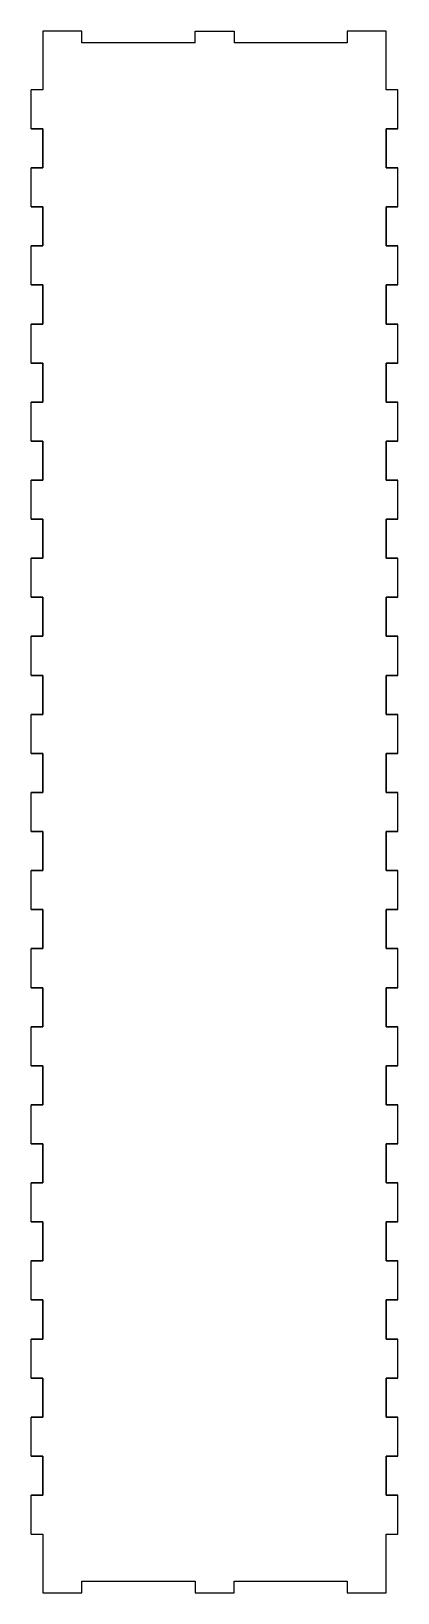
# Model space of a CAD drawing. Header units: millimetres. Extents: x -3 to 91, y -3 to 397.
import ezdxf

# ---------------------------------------------------------------- set-up
doc = ezdxf.new("R2010")
doc.units = ezdxf.units.MM
doc.layers.add('LinearPattern004', color=7, linetype='CONTINUOUS')

msp = doc.modelspace()

# ---------------------------------------------------------------- linework, layer by layer
at = {"layer": 'LinearPattern004'}
for p, q in [((0, 397), (0, 382)), ((10, 397), (0, 397)), ((0, 397, 3), (0, 382, 3)), ((10, 397, 3), (0, 397, 3)), ((0, 397), (0, 397, 3)), ((0, 397), (0, 382)), ((0, 397, 3), (0, 382, 3)), ((0, 397), (0, 397, 3)), ((10, 397), (0, 397)), ((10, 397, 3), (0, 397, 3)), ((10, 394), (10, 397)), ((10, 394, 3), (10, 397, 3)), ((10, 397), (10, 397, 3)), ((10, 397), (10, 397, 3)), ((10, 394), (10, 397)), ((10, 394, 3), (10, 397, 3)), ((39, 394), (39, 397)), ((39, 397), (49, 397)), ((39, 394, 3), (39, 397, 3)), ((39, 397, 3), (49, 397, 3)), ((39, 397), (39, 397, 3)), ((39, 394), (39, 397)), ((39, 394, 3), (39, 397, 3)), ((39, 397), (39, 397, 3)), ((39, 397), (49, 397)), ((39, 397, 3), (49, 397, 3)), ((49, 397), (49, 394)), ((49, 397, 3), (49, 394, 3)), ((49, 397), (49, 397, 3)), ((49, 397), (49, 397, 3)), ((49, 397), (49, 394)), ((49, 397, 3), (49, 394, 3)), ((78, 397), (78, 394)), ((88, 397), (78, 397)), ((78, 397, 3), (78, 394, 3)), ((88, 397, 3), (78, 397, 3)), ((78, 397), (78, 397, 3)), ((78, 397), (78, 394)), ((78, 397, 3), (78, 394, 3)), ((78, 397), (78, 397, 3)), ((88, 397), (78, 397)), ((88, 397, 3), (78, 397, 3)), ((88, 382), (88, 397)), ((88, 382, 3), (88, 397, 3)), ((88, 397), (88, 397, 3)), ((88, 397), (88, 397, 3)), ((88, 382), (88, 397)), ((88, 382, 3), (88, 397, 3)), ((39, 394), (10, 394)), ((39, 394, 3), (10, 394, 3)), ((10, 394), (10, 394, 3)), ((10, 394), (10, 394, 3)), ((39, 394), (10, 394)), ((39, 394, 3), (10, 394, 3)), ((39, 394), (39, 394, 3)), ((39, 394), (39, 394, 3)), ((78, 394), (49, 394)), ((78, 394, 3), (49, 394, 3)), ((49, 394), (49, 394, 3)), ((49, 394), (49, 394, 3)), ((78, 394), (49, 394)), ((78, 394, 3), (49, 394, 3)), ((78, 394), (78, 394, 3)), ((78, 394), (78, 394, 3)), ((-3, 372), (-3, 382)), ((0, 382), (-3, 382)), ((-3, 372, 3), (-3, 382, 3)), ((0, 382, 3), (-3, 382, 3)), ((-3, 372), (-3, 382)), ((-3, 382), (-3, 382, 3)), ((-3, 372, 3), (-3, 382, 3)), ((-3, 382), (-3, 382, 3)), ((0, 382), (-3, 382)), ((0, 382, 3), (-3, 382, 3)), ((0, 382), (0, 382, 3)), ((0, 382), (0, 382, 3)), ((91, 382), (88, 382)), ((91, 382, 3), (88, 382, 3)), ((88, 382), (88, 382, 3)), ((88, 382), (88, 382, 3)), ((91, 382), (88, 382)), ((91, 382, 3), (88, 382, 3)), ((91, 372), (91, 382)), ((91, 372, 3), (91, 382, 3)), ((91, 382), (91, 382, 3)), ((91, 372), (91, 382)), ((91, 382), (91, 382, 3)), ((91, 372, 3), (91, 382, 3)), ((0, 372), (-3, 372)), ((-3, 372, 3), (0, 372, 3)), ((-3, 372, 3), (0, 372, 3)), ((0, 372), (-3, 372)), ((-3, 372, 3), (-3, 372)), ((-3, 372, 3), (-3, 372)), ((0, 362), (0, 372)), ((0, 372, 3), (0, 362, 3)), ((0, 372, 3), (0, 362, 3)), ((0, 362), (0, 372)), ((0, 372, 3), (0, 372)), ((0, 372, 3), (0, 372)), ((88, 372), (91, 372)), ((88, 362), (88, 372)), ((91, 372, 3), (88, 372, 3)), ((88, 372, 3), (88, 362, 3)), ((91, 372, 3), (88, 372, 3)), ((88, 372, 3), (88, 372)), ((88, 372), (91, 372)), ((88, 372, 3), (88, 362, 3)), ((88, 362), (88, 372)), ((88, 372, 3), (88, 372)), ((91, 372, 3), (91, 372)), ((91, 372, 3), (91, 372)), ((-3, 352), (-3, 362)), ((-3, 362), (0, 362)), ((-3, 352, 3), (-3, 362, 3)), ((0, 362, 3), (-3, 362, 3)), ((-3, 352), (-3, 362)), ((-3, 362, 3), (-3, 362)), ((-3, 352, 3), (-3, 362, 3)), ((0, 362, 3), (-3, 362, 3)), ((-3, 362, 3), (-3, 362)), ((-3, 362), (0, 362)), ((0, 362, 3), (0, 362)), ((0, 362, 3), (0, 362)), ((91, 362), (88, 362)), ((88, 362, 3), (91, 362, 3)), ((88, 362, 3), (88, 362)), ((88, 362, 3), (91, 362, 3)), ((91, 362), (88, 362)), ((88, 362, 3), (88, 362)), ((91, 352), (91, 362)), ((91, 352, 3), (91, 362, 3)), ((91, 362, 3), (91, 362)), ((91, 352), (91, 362)), ((91, 362, 3), (91, 362)), ((91, 352, 3), (91, 362, 3)), ((0, 352), (-3, 352)), ((-3, 352, 3), (0, 352, 3)), ((-3, 352, 3), (0, 352, 3)), ((0, 352), (-3, 352)), ((-3, 352, 3), (-3, 352)), ((-3, 352, 3), (-3, 352)), ((0, 342), (0, 352)), ((0, 352, 3), (0, 342, 3)), ((0, 352, 3), (0, 342, 3)), ((0, 342), (0, 352)), ((0, 352, 3), (0, 352)), ((0, 352, 3), (0, 352)), ((88, 352), (91, 352)), ((88, 342), (88, 352)), ((91, 352, 3), (88, 352, 3)), ((88, 352, 3), (88, 342, 3)), ((91, 352, 3), (88, 352, 3)), ((88, 352, 3), (88, 352)), ((88, 352), (91, 352)), ((88, 352, 3), (88, 342, 3)), ((88, 342), (88, 352)), ((88, 352, 3), (88, 352)), ((91, 352, 3), (91, 352)), ((91, 352, 3), (91, 352)), ((-3, 332), (-3, 342)), ((-3, 342), (0, 342)), ((-3, 332, 3), (-3, 342, 3)), ((0, 342, 3), (-3, 342, 3)), ((-3, 332), (-3, 342)), ((-3, 342, 3), (-3, 342)), ((-3, 332, 3), (-3, 342, 3)), ((0, 342, 3), (-3, 342, 3)), ((-3, 342, 3), (-3, 342)), ((-3, 342), (0, 342)), ((0, 342, 3), (0, 342)), ((0, 342, 3), (0, 342)), ((91, 342), (88, 342)), ((88, 342, 3), (91, 342, 3)), ((88, 342, 3), (88, 342)), ((88, 342, 3), (91, 342, 3)), ((91, 342), (88, 342)), ((88, 342, 3), (88, 342)), ((91, 332), (91, 342)), ((91, 332, 3), (91, 342, 3)), ((91, 342, 3), (91, 342)), ((91, 332), (91, 342)), ((91, 342, 3), (91, 342)), ((91, 332, 3), (91, 342, 3)), ((0, 332), (-3, 332)), ((-3, 332, 3), (0, 332, 3)), ((-3, 332, 3), (0, 332, 3)), ((0, 332), (-3, 332)), ((-3, 332, 3), (-3, 332)), ((-3, 332, 3), (-3, 332)), ((0, 322), (0, 332)), ((0, 332, 3), (0, 322, 3)), ((0, 332, 3), (0, 322, 3)), ((0, 322), (0, 332)), ((0, 332, 3), (0, 332)), ((0, 332, 3), (0, 332)), ((88, 332), (91, 332)), ((88, 322), (88, 332)), ((91, 332, 3), (88, 332, 3)), ((88, 332, 3), (88, 322, 3)), ((91, 332, 3), (88, 332, 3)), ((88, 332, 3), (88, 332)), ((88, 332), (91, 332)), ((88, 332, 3), (88, 322, 3)), ((88, 322), (88, 332)), ((88, 332, 3), (88, 332)), ((91, 332, 3), (91, 332)), ((91, 332, 3), (91, 332)), ((-3, 312), (-3, 322)), ((-3, 322), (0, 322)), ((-3, 312, 3), (-3, 322, 3)), ((0, 322, 3), (-3, 322, 3)), ((-3, 312), (-3, 322)), ((-3, 322, 3), (-3, 322)), ((-3, 312, 3), (-3, 322, 3)), ((0, 322, 3), (-3, 322, 3)), ((-3, 322, 3), (-3, 322)), ((-3, 322), (0, 322)), ((0, 322, 3), (0, 322)), ((0, 322, 3), (0, 322)), ((91, 322), (88, 322)), ((88, 322, 3), (91, 322, 3)), ((88, 322, 3), (88, 322)), ((88, 322, 3), (91, 322, 3)), ((91, 322), (88, 322)), ((88, 322, 3), (88, 322)), ((91, 312), (91, 322)), ((91, 312, 3), (91, 322, 3)), ((91, 322, 3), (91, 322)), ((91, 312), (91, 322)), ((91, 322, 3), (91, 322)), ((91, 312, 3), (91, 322, 3)), ((0, 312), (-3, 312)), ((-3, 312, 3), (0, 312, 3)), ((-3, 312, 3), (0, 312, 3)), ((0, 312), (-3, 312)), ((-3, 312, 3), (-3, 312)), ((-3, 312, 3), (-3, 312)), ((0, 302), (0, 312)), ((0, 312, 3), (0, 302, 3)), ((0, 312, 3), (0, 302, 3)), ((0, 302), (0, 312)), ((0, 312, 3), (0, 312)), ((0, 312, 3), (0, 312)), ((88, 312), (91, 312)), ((88, 302), (88, 312)), ((91, 312, 3), (88, 312, 3)), ((88, 312, 3), (88, 302, 3)), ((91, 312, 3), (88, 312, 3)), ((88, 312, 3), (88, 312)), ((88, 312), (91, 312)), ((88, 312, 3), (88, 302, 3)), ((88, 302), (88, 312)), ((88, 312, 3), (88, 312)), ((91, 312, 3), (91, 312)), ((91, 312, 3), (91, 312)), ((-3, 292), (-3, 302)), ((-3, 302), (0, 302)), ((-3, 292, 3), (-3, 302, 3)), ((0, 302, 3), (-3, 302, 3)), ((-3, 292), (-3, 302)), ((-3, 302, 3), (-3, 302)), ((-3, 292, 3), (-3, 302, 3)), ((0, 302, 3), (-3, 302, 3)), ((-3, 302, 3), (-3, 302)), ((-3, 302), (0, 302)), ((0, 302, 3), (0, 302)), ((0, 302, 3), (0, 302)), ((91, 302), (88, 302)), ((88, 302, 3), (91, 302, 3)), ((88, 302, 3), (88, 302)), ((88, 302, 3), (91, 302, 3)), ((91, 302), (88, 302)), ((88, 302, 3), (88, 302)), ((91, 292), (91, 302)), ((91, 292, 3), (91, 302, 3)), ((91, 302, 3), (91, 302)), ((91, 292), (91, 302)), ((91, 302, 3), (91, 302)), ((91, 292, 3), (91, 302, 3)), ((0, 292), (-3, 292)), ((-3, 292, 3), (0, 292, 3)), ((-3, 292, 3), (0, 292, 3)), ((0, 292), (-3, 292)), ((-3, 292, 3), (-3, 292)), ((-3, 292, 3), (-3, 292)), ((0, 282), (0, 292)), ((0, 292, 3), (0, 282, 3)), ((0, 292, 3), (0, 282, 3)), ((0, 282), (0, 292)), ((0, 292, 3), (0, 292)), ((0, 292, 3), (0, 292)), ((88, 292), (91, 292)), ((88, 282), (88, 292)), ((91, 292, 3), (88, 292, 3)), ((88, 292, 3), (88, 282, 3)), ((91, 292, 3), (88, 292, 3)), ((88, 292, 3), (88, 292)), ((88, 292), (91, 292)), ((88, 292, 3), (88, 282, 3)), ((88, 282), (88, 292)), ((88, 292, 3), (88, 292)), ((91, 292, 3), (91, 292)), ((91, 292, 3), (91, 292)), ((-3, 272), (-3, 282)), ((-3, 282), (0, 282)), ((-3, 272, 3), (-3, 282, 3)), ((0, 282, 3), (-3, 282, 3)), ((-3, 272), (-3, 282)), ((-3, 282, 3), (-3, 282)), ((-3, 272, 3), (-3, 282, 3)), ((0, 282, 3), (-3, 282, 3)), ((-3, 282, 3), (-3, 282)), ((-3, 282), (0, 282)), ((0, 282, 3), (0, 282)), ((0, 282, 3), (0, 282)), ((91, 282), (88, 282)), ((88, 282, 3), (91, 282, 3)), ((88, 282, 3), (88, 282)), ((88, 282, 3), (91, 282, 3)), ((91, 282), (88, 282)), ((88, 282, 3), (88, 282)), ((91, 272), (91, 282)), ((91, 272, 3), (91, 282, 3)), ((91, 282, 3), (91, 282)), ((91, 272), (91, 282)), ((91, 282, 3), (91, 282)), ((91, 272, 3), (91, 282, 3)), ((0, 272), (-3, 272)), ((-3, 272, 3), (0, 272, 3)), ((-3, 272, 3), (0, 272, 3)), ((0, 272), (-3, 272)), ((-3, 272, 3), (-3, 272)), ((-3, 272, 3), (-3, 272)), ((0, 262), (0, 272)), ((0, 272, 3), (0, 262, 3)), ((0, 272, 3), (0, 262, 3)), ((0, 262), (0, 272)), ((0, 272, 3), (0, 272)), ((0, 272, 3), (0, 272)), ((88, 272), (91, 272)), ((88, 262), (88, 272)), ((91, 272, 3), (88, 272, 3)), ((88, 272, 3), (88, 262, 3)), ((91, 272, 3), (88, 272, 3)), ((88, 272, 3), (88, 272)), ((88, 272), (91, 272)), ((88, 272, 3), (88, 262, 3)), ((88, 262), (88, 272)), ((88, 272, 3), (88, 272)), ((91, 272, 3), (91, 272)), ((91, 272, 3), (91, 272)), ((-3, 252), (-3, 262)), ((-3, 262), (0, 262)), ((-3, 252, 3), (-3, 262, 3)), ((0, 262, 3), (-3, 262, 3)), ((-3, 252), (-3, 262)), ((-3, 262, 3), (-3, 262)), ((-3, 252, 3), (-3, 262, 3)), ((0, 262, 3), (-3, 262, 3)), ((-3, 262, 3), (-3, 262)), ((-3, 262), (0, 262)), ((0, 262, 3), (0, 262)), ((0, 262, 3), (0, 262)), ((91, 262), (88, 262)), ((88, 262, 3), (91, 262, 3)), ((88, 262, 3), (88, 262)), ((88, 262, 3), (91, 262, 3)), ((91, 262), (88, 262)), ((88, 262, 3), (88, 262)), ((91, 252), (91, 262)), ((91, 252, 3), (91, 262, 3)), ((91, 262, 3), (91, 262)), ((91, 252), (91, 262)), ((91, 262, 3), (91, 262)), ((91, 252, 3), (91, 262, 3)), ((0, 252), (-3, 252)), ((-3, 252, 3), (0, 252, 3)), ((-3, 252, 3), (0, 252, 3)), ((0, 252), (-3, 252)), ((-3, 252, 3), (-3, 252)), ((-3, 252, 3), (-3, 252)), ((0, 242), (0, 252)), ((0, 252, 3), (0, 242, 3)), ((0, 252, 3), (0, 242, 3)), ((0, 242), (0, 252)), ((0, 252, 3), (0, 252)), ((0, 252, 3), (0, 252)), ((88, 252), (91, 252)), ((88, 242), (88, 252)), ((91, 252, 3), (88, 252, 3)), ((88, 252, 3), (88, 242, 3)), ((91, 252, 3), (88, 252, 3)), ((88, 252, 3), (88, 252)), ((88, 252), (91, 252)), ((88, 252, 3), (88, 242, 3)), ((88, 242), (88, 252)), ((88, 252, 3), (88, 252)), ((91, 252, 3), (91, 252)), ((91, 252, 3), (91, 252)), ((-3, 232), (-3, 242)), ((-3, 242), (0, 242)), ((-3, 232, 3), (-3, 242, 3)), ((0, 242, 3), (-3, 242, 3)), ((-3, 232), (-3, 242)), ((-3, 242, 3), (-3, 242)), ((-3, 232, 3), (-3, 242, 3)), ((0, 242, 3), (-3, 242, 3)), ((-3, 242, 3), (-3, 242)), ((-3, 242), (0, 242)), ((0, 242, 3), (0, 242)), ((0, 242, 3), (0, 242)), ((91, 242), (88, 242)), ((88, 242, 3), (91, 242, 3)), ((88, 242, 3), (88, 242)), ((88, 242, 3), (91, 242, 3)), ((91, 242), (88, 242)), ((88, 242, 3), (88, 242)), ((91, 232), (91, 242)), ((91, 232, 3), (91, 242, 3)), ((91, 242, 3), (91, 242)), ((91, 232), (91, 242)), ((91, 242, 3), (91, 242)), ((91, 232, 3), (91, 242, 3)), ((0, 232), (-3, 232)), ((-3, 232, 3), (0, 232, 3)), ((-3, 232, 3), (0, 232, 3)), ((0, 232), (-3, 232)), ((-3, 232, 3), (-3, 232)), ((-3, 232, 3), (-3, 232)), ((0, 222), (0, 232)), ((0, 232, 3), (0, 222, 3)), ((0, 232, 3), (0, 222, 3)), ((0, 222), (0, 232)), ((0, 232, 3), (0, 232)), ((0, 232, 3), (0, 232)), ((88, 232), (91, 232)), ((88, 222), (88, 232)), ((91, 232, 3), (88, 232, 3)), ((88, 232, 3), (88, 222, 3)), ((91, 232, 3), (88, 232, 3)), ((88, 232, 3), (88, 232)), ((88, 232), (91, 232)), ((88, 232, 3), (88, 222, 3)), ((88, 222), (88, 232)), ((88, 232, 3), (88, 232)), ((91, 232, 3), (91, 232)), ((91, 232, 3), (91, 232)), ((-3, 212), (-3, 222)), ((-3, 222), (0, 222)), ((-3, 212, 3), (-3, 222, 3)), ((0, 222, 3), (-3, 222, 3)), ((-3, 212), (-3, 222)), ((-3, 222, 3), (-3, 222)), ((-3, 212, 3), (-3, 222, 3)), ((0, 222, 3), (-3, 222, 3)), ((-3, 222, 3), (-3, 222)), ((-3, 222), (0, 222)), ((0, 222, 3), (0, 222)), ((0, 222, 3), (0, 222)), ((91, 222), (88, 222)), ((88, 222, 3), (91, 222, 3)), ((88, 222, 3), (88, 222)), ((88, 222, 3), (91, 222, 3)), ((91, 222), (88, 222)), ((88, 222, 3), (88, 222)), ((91, 212), (91, 222)), ((91, 212, 3), (91, 222, 3)), ((91, 222, 3), (91, 222)), ((91, 212), (91, 222)), ((91, 222, 3), (91, 222)), ((91, 212, 3), (91, 222, 3)), ((0, 212), (-3, 212)), ((-3, 212, 3), (0, 212, 3)), ((-3, 212, 3), (0, 212, 3)), ((0, 212), (-3, 212)), ((-3, 212, 3), (-3, 212)), ((-3, 212, 3), (-3, 212)), ((0, 202), (0, 212)), ((0, 212, 3), (0, 202, 3)), ((0, 212, 3), (0, 202, 3)), ((0, 202), (0, 212)), ((0, 212, 3), (0, 212)), ((0, 212, 3), (0, 212)), ((88, 212), (91, 212)), ((88, 202), (88, 212)), ((91, 212, 3), (88, 212, 3)), ((88, 212, 3), (88, 202, 3)), ((91, 212, 3), (88, 212, 3)), ((88, 212, 3), (88, 212)), ((88, 212), (91, 212)), ((88, 212, 3), (88, 202, 3)), ((88, 202), (88, 212)), ((88, 212, 3), (88, 212)), ((91, 212, 3), (91, 212)), ((91, 212, 3), (91, 212)), ((-3, 192), (-3, 202)), ((-3, 202), (0, 202)), ((-3, 192, 3), (-3, 202, 3)), ((0, 202, 3), (-3, 202, 3)), ((-3, 192), (-3, 202)), ((-3, 202, 3), (-3, 202)), ((-3, 192, 3), (-3, 202, 3)), ((0, 202, 3), (-3, 202, 3)), ((-3, 202, 3), (-3, 202)), ((-3, 202), (0, 202)), ((0, 202, 3), (0, 202)), ((0, 202, 3), (0, 202)), ((91, 202), (88, 202)), ((88, 202, 3), (91, 202, 3)), ((88, 202, 3), (88, 202)), ((88, 202, 3), (91, 202, 3)), ((91, 202), (88, 202)), ((88, 202, 3), (88, 202)), ((91, 192), (91, 202)), ((91, 192, 3), (91, 202, 3)), ((91, 202, 3), (91, 202)), ((91, 192), (91, 202)), ((91, 202, 3), (91, 202)), ((91, 192, 3), (91, 202, 3)), ((0, 192), (-3, 192)), ((-3, 192, 3), (0, 192, 3)), ((-3, 192, 3), (0, 192, 3)), ((0, 192), (-3, 192)), ((-3, 192, 3), (-3, 192)), ((-3, 192, 3), (-3, 192)), ((0, 182), (0, 192)), ((0, 192, 3), (0, 182, 3)), ((0, 192, 3), (0, 182, 3)), ((0, 182), (0, 192)), ((0, 192, 3), (0, 192)), ((0, 192, 3), (0, 192)), ((88, 192), (91, 192)), ((88, 182), (88, 192)), ((91, 192, 3), (88, 192, 3)), ((88, 192, 3), (88, 182, 3)), ((91, 192, 3), (88, 192, 3)), ((88, 192, 3), (88, 192)), ((88, 192), (91, 192)), ((88, 192, 3), (88, 182, 3)), ((88, 182), (88, 192)), ((88, 192, 3), (88, 192)), ((91, 192, 3), (91, 192)), ((91, 192, 3), (91, 192)), ((-3, 172), (-3, 182)), ((-3, 182), (0, 182)), ((-3, 172, 3), (-3, 182, 3)), ((0, 182, 3), (-3, 182, 3)), ((-3, 172), (-3, 182)), ((-3, 182, 3), (-3, 182)), ((-3, 172, 3), (-3, 182, 3)), ((0, 182, 3), (-3, 182, 3)), ((-3, 182, 3), (-3, 182)), ((-3, 182), (0, 182)), ((0, 182, 3), (0, 182)), ((0, 182, 3), (0, 182)), ((91, 182), (88, 182)), ((88, 182, 3), (91, 182, 3)), ((88, 182, 3), (88, 182)), ((88, 182, 3), (91, 182, 3)), ((91, 182), (88, 182)), ((88, 182, 3), (88, 182)), ((91, 172), (91, 182)), ((91, 172, 3), (91, 182, 3)), ((91, 182, 3), (91, 182)), ((91, 172), (91, 182)), ((91, 182, 3), (91, 182)), ((91, 172, 3), (91, 182, 3)), ((0, 172), (-3, 172)), ((-3, 172, 3), (0, 172, 3)), ((-3, 172, 3), (0, 172, 3)), ((0, 172), (-3, 172)), ((-3, 172, 3), (-3, 172)), ((-3, 172, 3), (-3, 172)), ((0, 162), (0, 172)), ((0, 172, 3), (0, 162, 3)), ((0, 172, 3), (0, 162, 3)), ((0, 162), (0, 172)), ((0, 172, 3), (0, 172)), ((0, 172, 3), (0, 172)), ((88, 172), (91, 172)), ((88, 162), (88, 172)), ((91, 172, 3), (88, 172, 3)), ((88, 172, 3), (88, 162, 3)), ((91, 172, 3), (88, 172, 3)), ((88, 172, 3), (88, 172)), ((88, 172), (91, 172)), ((88, 172, 3), (88, 162, 3)), ((88, 162), (88, 172)), ((88, 172, 3), (88, 172)), ((91, 172, 3), (91, 172)), ((91, 172, 3), (91, 172)), ((-3, 152), (-3, 162)), ((-3, 162), (0, 162)), ((-3, 152, 3), (-3, 162, 3)), ((0, 162, 3), (-3, 162, 3)), ((-3, 152), (-3, 162)), ((-3, 162, 3), (-3, 162)), ((-3, 152, 3), (-3, 162, 3)), ((0, 162, 3), (-3, 162, 3)), ((-3, 162, 3), (-3, 162)), ((-3, 162), (0, 162)), ((0, 162, 3), (0, 162)), ((0, 162, 3), (0, 162)), ((91, 162), (88, 162)), ((88, 162, 3), (91, 162, 3)), ((88, 162, 3), (88, 162)), ((88, 162, 3), (91, 162, 3)), ((91, 162), (88, 162)), ((88, 162, 3), (88, 162)), ((91, 152), (91, 162)), ((91, 152, 3), (91, 162, 3)), ((91, 162, 3), (91, 162)), ((91, 152), (91, 162)), ((91, 162, 3), (91, 162)), ((91, 152, 3), (91, 162, 3)), ((0, 152), (-3, 152)), ((-3, 152, 3), (0, 152, 3)), ((-3, 152, 3), (0, 152, 3)), ((0, 152), (-3, 152)), ((-3, 152, 3), (-3, 152)), ((-3, 152, 3), (-3, 152)), ((0, 142), (0, 152)), ((0, 152, 3), (0, 142, 3)), ((0, 152, 3), (0, 142, 3)), ((0, 142), (0, 152)), ((0, 152, 3), (0, 152)), ((0, 152, 3), (0, 152)), ((88, 152), (91, 152)), ((88, 142), (88, 152)), ((91, 152, 3), (88, 152, 3)), ((88, 152, 3), (88, 142, 3)), ((91, 152, 3), (88, 152, 3)), ((88, 152, 3), (88, 152)), ((88, 152), (91, 152)), ((88, 152, 3), (88, 142, 3)), ((88, 142), (88, 152)), ((88, 152, 3), (88, 152)), ((91, 152, 3), (91, 152)), ((91, 152, 3), (91, 152)), ((-3, 132), (-3, 142)), ((-3, 142), (0, 142)), ((-3, 132, 3), (-3, 142, 3)), ((0, 142, 3), (-3, 142, 3)), ((-3, 132), (-3, 142)), ((-3, 142, 3), (-3, 142)), ((-3, 132, 3), (-3, 142, 3)), ((0, 142, 3), (-3, 142, 3)), ((-3, 142, 3), (-3, 142)), ((-3, 142), (0, 142)), ((0, 142, 3), (0, 142)), ((0, 142, 3), (0, 142)), ((91, 142), (88, 142)), ((88, 142, 3), (91, 142, 3)), ((88, 142, 3), (88, 142)), ((88, 142, 3), (91, 142, 3)), ((91, 142), (88, 142)), ((88, 142, 3), (88, 142)), ((91, 132), (91, 142)), ((91, 132, 3), (91, 142, 3)), ((91, 142, 3), (91, 142)), ((91, 132), (91, 142)), ((91, 142, 3), (91, 142)), ((91, 132, 3), (91, 142, 3)), ((0, 132), (-3, 132)), ((-3, 132, 3), (0, 132, 3)), ((-3, 132, 3), (0, 132, 3)), ((0, 132), (-3, 132)), ((-3, 132, 3), (-3, 132)), ((-3, 132, 3), (-3, 132)), ((0, 122), (0, 132)), ((0, 132, 3), (0, 122, 3)), ((0, 132, 3), (0, 122, 3)), ((0, 122), (0, 132)), ((0, 132, 3), (0, 132)), ((0, 132, 3), (0, 132)), ((88, 132), (91, 132)), ((88, 122), (88, 132)), ((91, 132, 3), (88, 132, 3)), ((88, 132, 3), (88, 122, 3)), ((91, 132, 3), (88, 132, 3)), ((88, 132, 3), (88, 132)), ((88, 132), (91, 132)), ((88, 132, 3), (88, 122, 3)), ((88, 122), (88, 132)), ((88, 132, 3), (88, 132)), ((91, 132, 3), (91, 132)), ((91, 132, 3), (91, 132)), ((-3, 112), (-3, 122)), ((-3, 122), (0, 122)), ((-3, 112, 3), (-3, 122, 3)), ((0, 122, 3), (-3, 122, 3)), ((-3, 112), (-3, 122)), ((-3, 122, 3), (-3, 122)), ((-3, 112, 3), (-3, 122, 3)), ((0, 122, 3), (-3, 122, 3)), ((-3, 122, 3), (-3, 122)), ((-3, 122), (0, 122)), ((0, 122, 3), (0, 122)), ((0, 122, 3), (0, 122)), ((91, 122), (88, 122)), ((88, 122, 3), (91, 122, 3)), ((88, 122, 3), (88, 122)), ((88, 122, 3), (91, 122, 3)), ((91, 122), (88, 122)), ((88, 122, 3), (88, 122)), ((91, 112), (91, 122)), ((91, 112, 3), (91, 122, 3)), ((91, 122, 3), (91, 122)), ((91, 112), (91, 122)), ((91, 122, 3), (91, 122)), ((91, 112, 3), (91, 122, 3)), ((0, 112), (-3, 112)), ((-3, 112, 3), (0, 112, 3)), ((-3, 112, 3), (0, 112, 3)), ((0, 112), (-3, 112)), ((-3, 112, 3), (-3, 112)), ((-3, 112, 3), (-3, 112)), ((0, 102), (0, 112)), ((0, 112, 3), (0, 102, 3)), ((0, 112, 3), (0, 102, 3)), ((0, 102), (0, 112)), ((0, 112, 3), (0, 112)), ((0, 112, 3), (0, 112)), ((88, 112), (91, 112)), ((88, 102), (88, 112)), ((91, 112, 3), (88, 112, 3)), ((88, 112, 3), (88, 102, 3)), ((91, 112, 3), (88, 112, 3)), ((88, 112, 3), (88, 112)), ((88, 112), (91, 112)), ((88, 112, 3), (88, 102, 3)), ((88, 102), (88, 112)), ((88, 112, 3), (88, 112)), ((91, 112, 3), (91, 112)), ((91, 112, 3), (91, 112)), ((-3, 92), (-3, 102)), ((-3, 102), (0, 102)), ((-3, 92, 3), (-3, 102, 3)), ((0, 102, 3), (-3, 102, 3)), ((-3, 92), (-3, 102)), ((-3, 102, 3), (-3, 102)), ((-3, 92, 3), (-3, 102, 3)), ((0, 102, 3), (-3, 102, 3)), ((-3, 102, 3), (-3, 102)), ((-3, 102), (0, 102)), ((0, 102, 3), (0, 102)), ((0, 102, 3), (0, 102)), ((91, 102), (88, 102)), ((88, 102, 3), (91, 102, 3)), ((88, 102, 3), (88, 102)), ((88, 102, 3), (91, 102, 3)), ((91, 102), (88, 102)), ((88, 102, 3), (88, 102)), ((91, 92), (91, 102)), ((91, 92, 3), (91, 102, 3)), ((91, 102, 3), (91, 102)), ((91, 92), (91, 102)), ((91, 102, 3), (91, 102)), ((91, 92, 3), (91, 102, 3)), ((0, 92), (-3, 92)), ((-3, 92, 3), (0, 92, 3)), ((-3, 92, 3), (0, 92, 3)), ((0, 92), (-3, 92)), ((-3, 92, 3), (-3, 92)), ((-3, 92, 3), (-3, 92)), ((0, 82), (0, 92)), ((0, 92, 3), (0, 82, 3)), ((0, 92, 3), (0, 82, 3)), ((0, 82), (0, 92)), ((0, 92, 3), (0, 92)), ((0, 92, 3), (0, 92)), ((88, 92), (91, 92)), ((88, 82), (88, 92)), ((91, 92, 3), (88, 92, 3)), ((88, 92, 3), (88, 82, 3)), ((91, 92, 3), (88, 92, 3)), ((88, 92, 3), (88, 92)), ((88, 92), (91, 92)), ((88, 92, 3), (88, 82, 3)), ((88, 82), (88, 92)), ((88, 92, 3), (88, 92)), ((91, 92, 3), (91, 92)), ((91, 92, 3), (91, 92)), ((-3, 72), (-3, 82)), ((-3, 82), (0, 82)), ((-3, 72, 3), (-3, 82, 3)), ((0, 82, 3), (-3, 82, 3)), ((-3, 72), (-3, 82)), ((-3, 82, 3), (-3, 82)), ((-3, 72, 3), (-3, 82, 3)), ((0, 82, 3), (-3, 82, 3)), ((-3, 82, 3), (-3, 82)), ((-3, 82), (0, 82)), ((0, 82, 3), (0, 82)), ((0, 82, 3), (0, 82)), ((91, 82), (88, 82)), ((88, 82, 3), (91, 82, 3)), ((88, 82, 3), (88, 82)), ((88, 82, 3), (91, 82, 3)), ((91, 82), (88, 82)), ((88, 82, 3), (88, 82)), ((91, 72), (91, 82)), ((91, 72, 3), (91, 82, 3)), ((91, 82, 3), (91, 82)), ((91, 72), (91, 82)), ((91, 82, 3), (91, 82)), ((91, 72, 3), (91, 82, 3)), ((0, 72), (-3, 72)), ((-3, 72, 3), (0, 72, 3)), ((-3, 72, 3), (0, 72, 3)), ((0, 72), (-3, 72)), ((-3, 72, 3), (-3, 72)), ((-3, 72, 3), (-3, 72)), ((0, 62), (0, 72)), ((0, 72, 3), (0, 62, 3)), ((0, 72, 3), (0, 62, 3)), ((0, 62), (0, 72)), ((0, 72, 3), (0, 72)), ((0, 72, 3), (0, 72)), ((88, 72), (91, 72)), ((88, 62), (88, 72)), ((91, 72, 3), (88, 72, 3)), ((88, 72, 3), (88, 62, 3)), ((91, 72, 3), (88, 72, 3)), ((88, 72, 3), (88, 72)), ((88, 72), (91, 72)), ((88, 72, 3), (88, 62, 3)), ((88, 62), (88, 72)), ((88, 72, 3), (88, 72)), ((91, 72, 3), (91, 72)), ((91, 72, 3), (91, 72)), ((-3, 52), (-3, 62)), ((-3, 62), (0, 62)), ((-3, 52, 3), (-3, 62, 3)), ((0, 62, 3), (-3, 62, 3)), ((-3, 52), (-3, 62)), ((-3, 62, 3), (-3, 62)), ((-3, 52, 3), (-3, 62, 3)), ((0, 62, 3), (-3, 62, 3)), ((-3, 62, 3), (-3, 62)), ((-3, 62), (0, 62)), ((0, 62, 3), (0, 62)), ((0, 62, 3), (0, 62)), ((91, 62), (88, 62)), ((88, 62, 3), (91, 62, 3)), ((88, 62, 3), (88, 62)), ((88, 62, 3), (91, 62, 3)), ((91, 62), (88, 62)), ((88, 62, 3), (88, 62)), ((91, 52), (91, 62)), ((91, 52, 3), (91, 62, 3)), ((91, 62, 3), (91, 62)), ((91, 52), (91, 62)), ((91, 62, 3), (91, 62)), ((91, 52, 3), (91, 62, 3)), ((0, 52), (-3, 52)), ((-3, 52, 3), (0, 52, 3)), ((-3, 52, 3), (0, 52, 3)), ((0, 52), (-3, 52)), ((-3, 52, 3), (-3, 52)), ((-3, 52, 3), (-3, 52)), ((0, 42), (0, 52)), ((0, 52, 3), (0, 42, 3)), ((0, 52, 3), (0, 42, 3)), ((0, 42), (0, 52)), ((0, 52, 3), (0, 52)), ((0, 52, 3), (0, 52)), ((88, 52), (91, 52)), ((88, 42), (88, 52)), ((91, 52, 3), (88, 52, 3)), ((88, 52, 3), (88, 42, 3)), ((91, 52, 3), (88, 52, 3)), ((88, 52, 3), (88, 52)), ((88, 52), (91, 52)), ((88, 52, 3), (88, 42, 3)), ((88, 42), (88, 52)), ((88, 52, 3), (88, 52)), ((91, 52, 3), (91, 52)), ((91, 52, 3), (91, 52)), ((-3, 32), (-3, 42)), ((-3, 42), (0, 42)), ((-3, 32, 3), (-3, 42, 3)), ((0, 42, 3), (-3, 42, 3)), ((-3, 32), (-3, 42)), ((-3, 42, 3), (-3, 42)), ((-3, 32, 3), (-3, 42, 3)), ((0, 42, 3), (-3, 42, 3)), ((-3, 42, 3), (-3, 42)), ((-3, 42), (0, 42)), ((0, 42, 3), (0, 42)), ((0, 42, 3), (0, 42)), ((91, 42), (88, 42)), ((88, 42, 3), (91, 42, 3)), ((88, 42, 3), (88, 42)), ((88, 42, 3), (91, 42, 3)), ((91, 42), (88, 42)), ((88, 42, 3), (88, 42)), ((91, 32), (91, 42)), ((91, 32, 3), (91, 42, 3)), ((91, 42, 3), (91, 42)), ((91, 32), (91, 42)), ((91, 42, 3), (91, 42)), ((91, 32, 3), (91, 42, 3)), ((0, 32), (-3, 32)), ((-3, 32, 3), (0, 32, 3)), ((-3, 32, 3), (0, 32, 3)), ((0, 32), (-3, 32)), ((-3, 32, 3), (-3, 32)), ((-3, 32, 3), (-3, 32)), ((0, 22), (0, 32)), ((0, 32, 3), (0, 22, 3)), ((0, 32, 3), (0, 22, 3)), ((0, 22), (0, 32)), ((0, 32, 3), (0, 32)), ((0, 32, 3), (0, 32)), ((88, 32), (91, 32)), ((88, 22), (88, 32)), ((91, 32, 3), (88, 32, 3)), ((88, 32, 3), (88, 22, 3)), ((91, 32, 3), (88, 32, 3)), ((88, 32, 3), (88, 32)), ((88, 32), (91, 32)), ((88, 32, 3), (88, 22, 3)), ((88, 22), (88, 32)), ((88, 32, 3), (88, 32)), ((91, 32, 3), (91, 32)), ((91, 32, 3), (91, 32)), ((-3, 12), (-3, 22)), ((-3, 22, 3), (-3, 22)), ((-3, 12, 3), (-3, 22, 3)), ((-3, 12), (-3, 22)), ((-3, 22), (0, 22)), ((-3, 12, 3), (-3, 22, 3)), ((0, 22, 3), (-3, 22, 3)), ((0, 22, 3), (-3, 22, 3)), ((-3, 22, 3), (-3, 22)), ((-3, 22), (0, 22)), ((0, 22, 3), (0, 22)), ((0, 22, 3), (0, 22)), ((91, 22), (88, 22)), ((88, 22, 3), (91, 22, 3)), ((88, 22, 3), (88, 22)), ((88, 22, 3), (91, 22, 3)), ((91, 22), (88, 22)), ((88, 22, 3), (88, 22)), ((91, 12), (91, 22)), ((91, 12, 3), (91, 22, 3)), ((91, 22, 3), (91, 22)), ((91, 12), (91, 22)), ((91, 22, 3), (91, 22)), ((91, 12, 3), (91, 22, 3)), ((-3, 12), (-3, 12, 3)), ((-3, 12), (0, 12)), ((-3, 12, 3), (0, 12, 3)), ((-3, 12), (-3, 12, 3)), ((-3, 12), (0, 12)), ((-3, 12, 3), (0, 12, 3)), ((0, 12), (0, 12, 3)), ((0, 12), (0, 12, 3)), ((0, 12), (0, -3)), ((0, 12, 3), (0, -3, 3)), ((0, 12), (0, -3)), ((0, 12, 3), (0, -3, 3)), ((88, 12), (91, 12)), ((88, -3), (88, 12)), ((88, 12, 3), (91, 12, 3)), ((88, -3, 3), (88, 12, 3)), ((88, 12), (88, 12, 3)), ((88, 12), (91, 12)), ((88, 12, 3), (91, 12, 3)), ((88, 12), (88, 12, 3)), ((88, -3), (88, 12)), ((88, -3, 3), (88, 12, 3)), ((91, 12), (91, 12, 3)), ((91, 12), (91, 12, 3)), ((10, 0), (39, 0)), ((10, -3), (10, 0)), ((10, 0, 3), (39, 0, 3)), ((10, -3, 3), (10, 0, 3)), ((10, 0), (10, 0, 3)), ((10, 0), (39, 0)), ((10, 0, 3), (39, 0, 3)), ((10, 0), (10, 0, 3)), ((10, -3), (10, 0)), ((10, -3, 3), (10, 0, 3)), ((39, 0), (39, -3)), ((39, 0, 3), (39, -3, 3)), ((39, 0), (39, 0, 3)), ((39, 0), (39, -3)), ((39, 0, 3), (39, -3, 3)), ((39, 0), (39, 0, 3)), ((49, 0), (78, 0)), ((49, -3), (49, 0)), ((49, 0, 3), (78, 0, 3)), ((49, -3, 3), (49, 0, 3)), ((49, 0), (49, 0, 3)), ((49, 0), (78, 0)), ((49, 0, 3), (78, 0, 3)), ((49, 0), (49, 0, 3)), ((49, -3), (49, 0)), ((49, -3, 3), (49, 0, 3)), ((78, 0), (78, -3)), ((78, 0, 3), (78, -3, 3)), ((78, 0), (78, 0, 3)), ((78, 0), (78, -3)), ((78, 0, 3), (78, -3, 3)), ((78, 0), (78, 0, 3)), ((0, -3), (0, -3, 3)), ((0, -3), (10, -3)), ((0, -3, 3), (10, -3, 3)), ((0, -3), (0, -3, 3)), ((0, -3), (10, -3)), ((0, -3, 3), (10, -3, 3)), ((10, -3), (10, -3, 3)), ((10, -3), (10, -3, 3)), ((39, -3), (49, -3)), ((39, -3, 3), (49, -3, 3)), ((39, -3), (39, -3, 3)), ((39, -3), (49, -3)), ((39, -3, 3), (49, -3, 3)), ((39, -3), (39, -3, 3)), ((49, -3), (49, -3, 3)), ((49, -3), (49, -3, 3)), ((78, -3), (88, -3)), ((78, -3, 3), (88, -3, 3)), ((78, -3), (78, -3, 3)), ((78, -3), (88, -3)), ((78, -3, 3), (88, -3, 3)), ((78, -3), (78, -3, 3)), ((88, -3), (88, -3, 3)), ((88, -3), (88, -3, 3))]:
    msp.add_line(p, q, dxfattribs=at)

doc.saveas('drawing.dxf')
